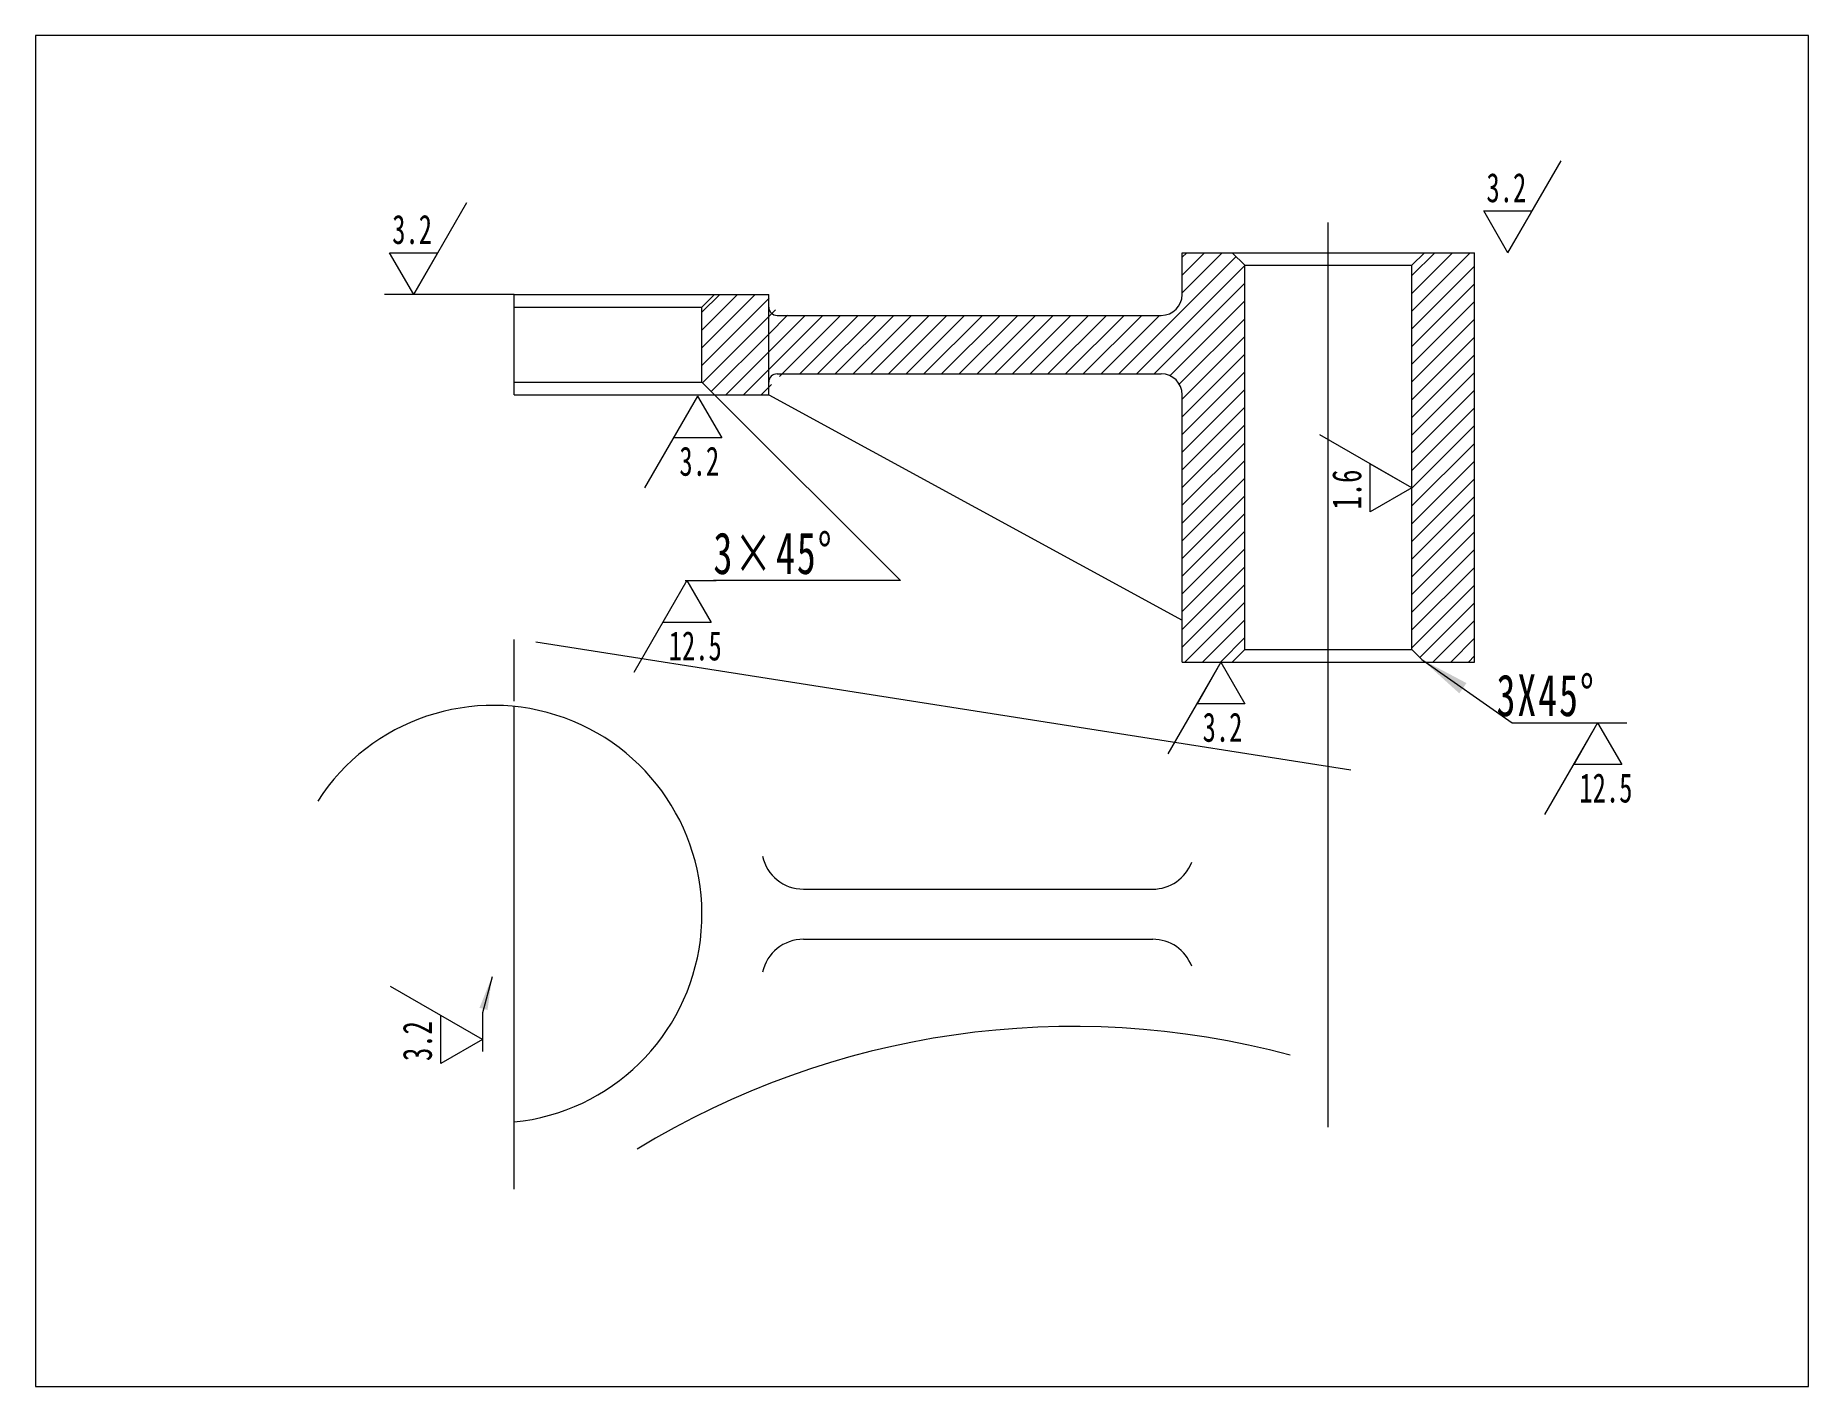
# Paper-space layout '布局1' of a CAD drawing. Header units: inches. Extents: x 1.05 to 9.45, y 0.8 to 7.2.
# The model-space entities are those that its viewports show. They can reach past a viewport. Long polylines and large blocks are cut down to what shows.
import ezdxf
from ezdxf.enums import TextEntityAlignment as Align

# ---------------------------------------------------------------- set-up
doc = ezdxf.new("R2010")
doc.units = ezdxf.units.IN
doc.header["$LTSCALE"] = 9
doc.header["$MEASUREMENT"] = 0
doc.set_wipeout_variables(frame=1)
doc.linetypes.add('点画线', pattern=[18, 12, -2, 2, -2])
for name, color, linetype, lineweight in [('中心线层', 1, '点画线', 20), ('剖面线层', 5, 'Continuous', 20), ('尺寸线层', 3, 'Continuous', 20), ('粗实线', 7, 'Continuous', 40), ('细实线层', 7, 'Continuous', 20)]:
    doc.layers.add(name, color=color, linetype=linetype, lineweight=lineweight)
doc.styles.add('标准', font='', dxfattribs={"width": 0.667})
doc.styles.get('标准').set_extended_font_data('宋体')
pattern_1 = [(45, (352.598, 99.8502), (-2.12132, 2.12132), [])]

# ---------------------------------------------------------------- blocks, each defined once
blk = doc.blocks.new('*X39')
at = {"layer": '尺寸线层', "linetype": 'Continuous', "lineweight": -2}
blk.add_hatch(color=0, dxfattribs=at).paths.add_polyline_path([(15.03, -2.31), (7.05, -1.22), (7.56, 0.71)], flags=0)
at = {"layer": '尺寸线层', "color": 0, "linetype": 'Continuous'}
for p, q in [((0, 0), (12.7, 22)), ((0, 0), (-5.77, 10)), ((-5.77, 10), (5.77, 10))]:
    blk.add_line(p, q, dxfattribs=at)
at = {"layer": '尺寸线层', "color": 0, "linetype": 'Continuous', "lineweight": -2}
for p, q in [((6.35, 0), (-2.89, 0)), ((15.03, -2.31), (6.35, 0))]:
    blk.add_line(p, q, dxfattribs=at)
at = {"layer": '尺寸线层', "color": 0, "style": '标准', "width": 0.667}
blk.add_text('3.2', height=7, dxfattribs=at).set_placement((4.37, 15.6), align=Align.MIDDLE_RIGHT)
blk = doc.blocks.new('*X43')
at = {"layer": '尺寸线层', "color": 0, "linetype": 'Continuous'}
for p, q in [((0, 0), (12.7, 22)), ((0, 0), (-5.77, 10)), ((-5.77, 10), (5.77, 10))]:
    blk.add_line(p, q, dxfattribs=at)
at = {"layer": '尺寸线层', "color": 0, "style": '标准', "width": 0.667}
blk.add_text('3.2', height=7, dxfattribs=at).set_placement((4.37, 15.6), align=Align.MIDDLE_RIGHT)
blk = doc.blocks.new('*X44')
at = {"layer": '尺寸线层', "color": 0, "linetype": 'Continuous'}
for p, q in [((0, 0), (-12.7, -22)), ((0, 0), (5.77, -10)), ((5.77, -10), (-5.77, -10))]:
    blk.add_line(p, q, dxfattribs=at)
at = {"layer": '尺寸线层', "color": 0, "style": '标准', "width": 0.667}
blk.add_text('3.2', height=7, dxfattribs=at).set_placement((-4.37, -15.6), align=Align.MIDDLE_LEFT)
blk = doc.blocks.new('*X45')
at = {"layer": '尺寸线层', "color": 0, "linetype": 'Continuous'}
for p, q in [((0, 0), (-22, 12.7)), ((-10, -5.77), (-10, 5.77)), ((0, 0), (-10, -5.77))]:
    blk.add_line(p, q, dxfattribs=at)
at = {"layer": '尺寸线层', "color": 0, "style": '标准', "width": 0.667}
blk.add_text('1.6', height=7, rotation=90, dxfattribs=at).set_placement((-15.6, 4.37), align=Align.MIDDLE_RIGHT)
blk = doc.blocks.new('*X46')
at = {"layer": '尺寸线层', "linetype": 'Continuous', "lineweight": 20}
blk.add_hatch(color=0, dxfattribs=at).paths.add_polyline_path([(-29.71, 15.15), (-19.02, 9.5), (-20.74, 7.04)], flags=0)
at = {"layer": '尺寸线层', "color": 0, "linetype": 'Continuous', "lineweight": 20}
blk.add_line((-29.71, 15.15), (-8.05, 0), dxfattribs=at)
at = {"layer": '尺寸线层', "color": 0, "lineweight": 20}
blk.add_line((-8.05, 0), (11.95, 0), dxfattribs=at)
at = {"layer": '尺寸线层', "color": 0, "lineweight": 20, "insert": (0, 6.5), "char_height": 10, "width": 47.7855, "attachment_point": 5, "line_spacing_factor": 1.15057, "style": '标准'}
blk.add_mtext('\\T1.1;3X45%%D', dxfattribs=at)
blk = doc.blocks.new('*X47')
at = {"layer": '尺寸线层', "color": 0, "linetype": 'Continuous'}
for p, q in [((0, 0), (-12.7, -22)), ((0, 0), (5.77, -10)), ((5.77, -10), (-5.77, -10))]:
    blk.add_line(p, q, dxfattribs=at)
at = {"layer": '尺寸线层', "color": 0, "linetype": 'Continuous', "lineweight": -2}
blk.add_line((-0.44, 0), (7, 0), dxfattribs=at)
at = {"layer": '尺寸线层', "color": 0, "style": '标准', "width": 0.667}
blk.add_text('12.5', height=7, dxfattribs=at).set_placement((-4.37, -15.6), align=Align.MIDDLE_LEFT)
blk = doc.blocks.new('*X54')
at = {"layer": '尺寸线层', "color": 0, "linetype": 'Continuous'}
for p, q in [((0, 0), (-12.7, -22)), ((0, 0), (5.77, -10)), ((5.77, -10), (-5.77, -10))]:
    blk.add_line(p, q, dxfattribs=at)
at = {"layer": '尺寸线层', "color": 0, "style": '标准', "width": 0.667}
blk.add_text('3.2', height=7, dxfattribs=at).set_placement((-4.37, -15.6), align=Align.MIDDLE_LEFT)
blk = doc.blocks.new('*X55')
at = {"layer": '尺寸线层', "color": 0, "linetype": 'Continuous'}
for p, q in [((0, 0), (12.7, 22)), ((0, 0), (-5.77, 10)), ((-5.77, 10), (5.77, 10))]:
    blk.add_line(p, q, dxfattribs=at)
at = {"layer": '尺寸线层', "color": 0, "linetype": 'Continuous', "lineweight": -2}
blk.add_line((24.02, 0), (-7, 0), dxfattribs=at)
at = {"layer": '尺寸线层', "color": 0, "style": '标准', "width": 0.667}
blk.add_text('3.2', height=7, dxfattribs=at).set_placement((4.37, 15.6), align=Align.MIDDLE_RIGHT)
blk = doc.blocks.new('*X58')
at = {"layer": '尺寸线层', "color": 0, "linetype": 'Continuous', "lineweight": 20}
blk.add_line((0, 0), (44.52, -44.52), dxfattribs=at)
at = {"layer": '尺寸线层', "color": 0, "lineweight": 20}
blk.add_line((44.52, -44.52), (-0.26, -44.52), dxfattribs=at)
at = {"layer": '尺寸线层', "color": 0, "lineweight": 20, "insert": (14.07, -38.02), "char_height": 10, "width": 57.3247, "attachment_point": 5, "line_spacing_factor": 1.15057, "style": '标准'}
blk.add_mtext('\\T1.1;3×45%%D', dxfattribs=at)
blk = doc.blocks.new('*X99')
at = {"layer": '尺寸线层', "color": 0, "linetype": 'Continuous'}
for p, q in [((0, 0), (-12.7, -22)), ((0, 0), (5.77, -10)), ((5.77, -10), (-5.77, -10))]:
    blk.add_line(p, q, dxfattribs=at)
at = {"layer": '尺寸线层', "color": 0, "linetype": 'Continuous', "lineweight": -2}
blk.add_line((-0.44, 0), (7, 0), dxfattribs=at)
at = {"layer": '尺寸线层', "color": 0, "style": '标准', "width": 0.667}
blk.add_text('12.5', height=7, dxfattribs=at).set_placement((-4.37, -15.6), align=Align.MIDDLE_LEFT)

msp = doc.modelspace()

# ---------------------------------------------------------------- hatches: boundary and pattern name
at = {"layer": '剖面线层', "lineweight": 20}
h = msp.add_hatch(dxfattribs=at)
h.set_pattern_fill('无图案', color=5, scale=3, angle=45, style=0, pattern_type=0)
h.set_pattern_definition(pattern_1)
h.paths.add_polyline_path([(157.307, 227.232), (157.307, 234.577), (157.307, 245.232), (160.307, 248.232), (173.307, 248.232), (173.307, 245.232), (173.307, 227.232), (173.307, 224.232), (160.307, 224.232)], flags=0)

# ---------------------------------------------------------------- linework, layer by layer
at = {"layer": '中心线层', "color": 1, "linetype": '点画线', "lineweight": 20}
msp.add_line((307.307, 48.844), (307.307, 265.5), dxfattribs=at)
at = {"layer": '细实线层', "lineweight": 20}
for p, q in [((272.307, 258.232), (342.307, 258.232)), ((272.307, 248.232), (272.307, 258.232)), ((287.307, 255.232), (284.307, 258.232)), ((287.307, 163.232), (287.307, 255.232)), ((287.307, 255.232), (327.307, 255.232)), ((327.307, 255.232), (330.307, 258.232)), ((327.307, 163.232), (327.307, 255.232)), ((342.307, 160.232), (342.307, 258.232)), ((112.307, 248.232), (173.307, 248.232)), ((112.307, 224.232), (112.307, 248.232)), ((157.307, 245.232), (160.307, 248.232)), ((173.307, 224.232), (173.307, 248.232)), ((112.307, 245.232), (157.307, 245.232)), ((157.307, 227.232), (157.307, 245.232)), ((175.307, 243.232), (267.307, 243.232)), ((112.307, 227.232), (157.307, 227.232)), ((157.307, 227.232), (160.307, 224.232)), ((175.307, 229.232), (267.307, 229.232)), ((112.307, 224.232), (173.307, 224.232)), ((173.307, 224.232), (272.307, 170.232)), ((272.307, 160.232), (272.307, 224.232)), ((112.307, 150.844), (112.307, 165.654)), ((287.307, 163.232), (284.307, 160.232)), ((287.307, 163.232), (327.307, 163.232)), ((327.307, 163.232), (330.307, 160.232)), ((272.307, 160.232), (342.307, 160.232)), ((112.307, 34.033), (112.307, 149.609)), ((181.603, 105.844), (265.247, 105.844)), ((181.603, 93.844), (265.247, 93.844))]:
    msp.add_line(p, q, dxfattribs=at)
for centre, radius, start, end in [((267.307, 248.232), 5, 270, 0), ((175.307, 245.232), 2, 180, 270), ((175.307, 227.232), 2, 90, 180), ((267.307, 224.232), 5, 0, 90), ((107.307, 99.844), 50, 275.73917, 147.17513), ((181.603, 115.844), 10, 192.1532, 270), ((265.247, 115.844), 10, 270, 339.17249), ((181.603, 83.844), 10, 90, 167.8468), ((265.247, 83.844), 10, 20.82749, 90), ((246.134, -127.055), 200, 74.91163, 121.46032)]:
    msp.add_arc(centre, radius, start, end, dxfattribs=at)

# ---------------------------------------------------------------- block references
at = {"layer": '尺寸线层', "lineweight": 20}
for name, p in [('*X54', (156.268, 223.926)), ('*X58', (160.307, 224.232)), ('*X99', (153.71, 179.714)), ('*X46', (359.415, 145.686))]:
    msp.add_blockref(name, p, dxfattribs=at)
at = {"layer": '尺寸线层', "color": 3, "lineweight": 20, "rotation": 90}
msp.add_blockref('*X39', (104.73, 69.85), dxfattribs=at)

# ---------------------------------------------------------------- wipeouts: each hides what was drawn before it
at = {"lineweight": 20}
for points in [[(350.338, 258.232), (356.112, 268.232), (356.112, 268.232), (344.565, 268.232), (344.565, 268.232)], [(88.282, 248.232), (94.056, 258.232), (94.056, 258.232), (82.509, 258.232), (82.509, 258.232)]]:
    msp.add_wipeout(points, dxfattribs=at).dxf.layer = '尺寸线层'

# ---------------------------------------------------------------- next in the draw order: block references
at = {"layer": '尺寸线层', "lineweight": 20}
for name, p in [('*X43', (350.338, 258.232)), ('*X55', (88.282, 248.232))]:
    msp.add_blockref(name, p, dxfattribs=at)

# ---------------------------------------------------------------- next in the draw order: wipeouts: each hides what was drawn before it
at = {"lineweight": 20}
for points in [[(327.307, 201.933), (319.547, 206.413), (319.547, 206.413), (317.307, 207.706), (317.307, 207.706), (317.307, 206.413), (317.307, 206.413), (317.307, 196.159), (317.307, 196.159)], [(287.349, 150.232), (287.228, 150.442), (287.228, 150.442), (281.576, 160.232), (281.576, 160.232), (275.924, 150.442), (275.924, 150.442), (275.802, 150.232), (275.802, 150.232)], [(377.578, 135.686), (377.457, 135.896), (377.457, 135.896), (371.805, 145.686), (371.805, 145.686), (366.153, 135.896), (366.153, 135.896), (366.031, 135.686), (366.031, 135.686)]]:
    msp.add_wipeout(points, dxfattribs=at).dxf.layer = '尺寸线层'

# ---------------------------------------------------------------- next in the draw order: hatches: boundary and pattern name
at = {"layer": '剖面线层', "lineweight": 20}
h = msp.add_hatch(dxfattribs=at)
h.set_pattern_fill('无图案', color=5, scale=3, angle=45, style=0, pattern_type=0)
h.set_pattern_definition(pattern_1)
edge = h.paths.add_edge_path(flags=0)
edge.add_line((173.307, 224.232), (173.307, 238.918))
edge.add_line((173.307, 238.918), (173.307, 248.232))
edge.add_arc((178.307, 248.232), 5, 180, 270)
edge.add_line((178.307, 243.232), (267.307, 243.232))
edge.add_arc((267.307, 248.232), 5, 270, 360)
edge.add_line((272.307, 248.232), (272.307, 258.232))
edge.add_line((272.307, 258.232), (284.307, 258.232))
edge.add_line((284.307, 258.232), (287.307, 255.232))
edge.add_line((287.307, 255.232), (287.307, 163.232))
edge.add_line((287.307, 163.232), (284.307, 160.232))
edge.add_line((284.307, 160.232), (272.307, 160.232))
edge.add_line((272.307, 160.232), (272.307, 224.232))
edge.add_arc((267.307, 224.232), 5, 0, 90)
edge.add_line((267.307, 229.232), (178.307, 229.232))
edge.add_arc((178.307, 224.232), 5, 90, 180)
h.paths.add_polyline_path([(327.307, 163.232), (327.307, 233.979), (327.307, 255.232), (330.307, 258.232), (342.307, 258.232), (342.307, 160.232), (330.307, 160.232)], flags=0)

# ---------------------------------------------------------------- next in the draw order: linework, layer by layer
at = {"layer": '细实线层', "lineweight": 20}
msp.add_line((117.537, 165.046), (312.732, 134.421), dxfattribs=at)

# ---------------------------------------------------------------- next in the draw order: block references
at = {"layer": '尺寸线层', "lineweight": 20}
for name, p in [('*X45', (327.307, 201.933)), ('*X44', (281.576, 160.232)), ('*X47', (371.805, 145.686))]:
    msp.add_blockref(name, p, dxfattribs=at)

psp = doc.layouts.new('布局1')

# ---------------------------------------------------------------- viewports
at = {"layer": '粗实线'}
vp = psp.add_viewport(center=(5.25, 4), size=(8.4, 6.4), view_center_point=(210, 148.5), view_height=323.529407, dxfattribs=at)
vp.frozen_layers = ['粗实线']

doc.saveas('drawing.dxf')
